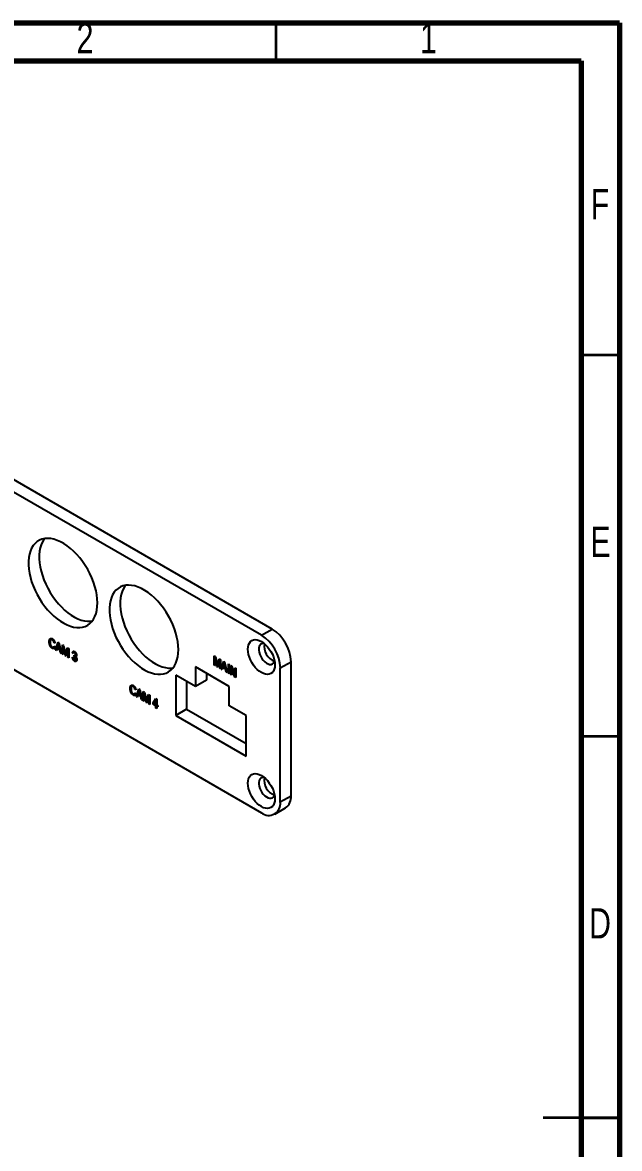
# Model space of a CAD drawing. Header units: millimetres. Extents: x 15 to 205, y 5 to 292.
# Drawn here: x 126.8 to 205, y 144.5 to 292 of the extents above; entities that cross this region are included whole.
import ezdxf

# ---------------------------------------------------------------- set-up
doc = ezdxf.new("R2010")
doc.units = ezdxf.units.MM
doc.styles.add('SLDTEXTSTYLE0', font='TXT', dxfattribs={"width": 0.75})

msp = doc.modelspace()

# ---------------------------------------------------------------- linework, layer by layer
at = {"color": 7, "linetype": 'Continuous', "lineweight": 70}
for p, q in [((15, 292), (205, 292)), ((205, 292), (205, 5)), ((20, 287), (200, 287)), ((200, 287), (200, 10))]:
    msp.add_line(p, q, dxfattribs=at)
at = {"color": 7, "linetype": 'Continuous', "lineweight": 35}
for p, q in [((160, 287), (160, 292)), ((200, 248.5), (205, 248.5)), ((200, 198.5), (205, 198.5)), ((205, 148.5), (195, 148.5)), ((200, 148.5), (205, 148.5))]:
    msp.add_line(p, q, dxfattribs=at)
at = {"color": 7, "linetype": 'Continuous', "lineweight": 25}
for p, q in [((158.08, 211.73), (104.76, 242.51)), ((159.49, 212.55), (106.17, 243.33)), ((104.76, 219.24), (158.08, 188.46)), ((158.08, 211.73), (159.49, 212.55)), ((130.57, 211.21), (130.48, 211.15)), ((130.74, 211.18), (130.67, 211.13)), ((130.34, 210.93), (130.27, 210.89)), ((130.74, 210.07), (130.67, 210.02)), ((130.82, 210.15), (130.91, 210.2)), ((130.97, 210.79), (130.9, 210.75)), ((131.01, 210.71), (130.9, 210.75)), ((130.92, 210.32), (131.03, 210.23)), ((131.08, 209.8), (131.42, 210.83)), ((131.15, 209.84), (131.08, 209.8)), ((131.2, 209.73), (131.08, 209.8)), ((131.15, 209.84), (131.47, 210.8)), ((131.22, 209.8), (131.15, 209.84)), ((131.29, 210.05), (131.2, 209.73)), ((131.36, 210.09), (131.29, 210.05)), ((131.66, 209.83), (131.29, 210.05)), ((131.43, 210.47), (131.33, 210.17)), ((131.33, 210.17), (131.62, 210)), ((131.73, 209.87), (131.36, 210.09)), ((131.42, 210.83), (131.53, 210.77)), ((131.54, 210.71), (131.48, 210.67)), ((131.53, 210.77), (131.87, 209.35)), ((131.61, 210.42), (131.54, 210.38)), ((131.62, 210), (131.54, 210.38)), ((131.7, 210.04), (131.61, 210.42)), ((131.7, 210.04), (131.62, 210)), ((131.73, 209.87), (131.66, 209.83)), ((131.75, 209.41), (131.66, 209.83)), ((131.82, 209.45), (131.73, 209.87)), ((131.99, 210.5), (132.16, 210.4)), ((131.99, 209.27), (131.99, 210.5)), ((132.06, 209.32), (132.06, 210.46)), ((132.17, 210.32), (132.1, 210.28)), ((132.35, 209.07), (132.1, 210.28)), ((132.1, 210.28), (132.1, 209.21)), ((132.16, 210.4), (132.37, 209.41)), ((132.43, 209.11), (132.17, 210.32)), ((132.46, 209.38), (132.68, 210.1)), ((132.72, 209.86), (132.47, 209)), ((132.53, 209.42), (132.73, 210.08)), ((132.68, 210.1), (132.83, 210.01)), ((132.79, 209.91), (132.72, 209.86)), ((132.72, 208.85), (132.72, 209.86)), ((132.79, 208.89), (132.79, 209.91)), ((132.83, 210.01), (132.83, 208.79)), ((133.57, 209.52), (133.48, 209.47)), ((131.82, 209.45), (131.75, 209.41)), ((131.87, 209.35), (131.75, 209.41)), ((131.85, 209.44), (131.82, 209.45)), ((132.06, 209.32), (131.99, 209.27)), ((132.1, 209.21), (131.99, 209.27)), ((132.1, 209.29), (132.06, 209.32)), ((132.43, 209.11), (132.35, 209.07)), ((132.47, 209), (132.35, 209.07)), ((132.37, 209.41), (132.41, 209.21)), ((132.48, 209.25), (132.41, 209.21)), ((132.49, 209.07), (132.43, 209.11)), ((132.53, 209.42), (132.46, 209.38)), ((132.79, 208.89), (132.72, 208.85)), ((132.83, 208.79), (132.72, 208.85)), ((132.83, 208.87), (132.79, 208.89)), ((133.31, 208.85), (133.42, 208.8)), ((133.4, 209.48), (133.33, 209.44)), ((133.44, 209.36), (133.33, 209.44)), ((133.46, 209.44), (133.4, 209.48)), ((133.52, 208.98), (133.54, 209.12)), ((133.59, 209.02), (133.52, 208.98)), ((133.54, 209.12), (133.55, 209.1)), ((133.66, 209.51), (133.59, 209.47)), ((133.59, 209.02), (133.6, 209.09)), ((133.66, 208.38), (133.59, 208.34)), ((133.67, 208.99), (133.6, 208.95)), ((133.67, 209.08), (133.76, 209.13)), ((133.72, 208.95), (133.67, 208.99)), ((133.7, 208.45), (133.78, 208.5)), ((133.79, 208.99), (133.72, 208.95)), ((133.8, 209.24), (133.73, 209.2)), ((133.84, 208.66), (133.77, 208.62)), ((151.88, 209.05), (152.05, 208.95)), ((151.88, 207.82), (151.88, 209.05)), ((151.95, 207.86), (151.95, 209.01)), ((152.06, 208.87), (151.99, 208.83)), ((152.24, 207.61), (151.99, 208.83)), ((151.99, 208.83), (151.99, 207.76)), ((152.05, 208.95), (152.26, 207.96)), ((152.31, 207.66), (152.06, 208.87)), ((152.35, 207.93), (152.56, 208.65)), ((152.61, 208.41), (152.35, 207.55)), ((152.42, 207.97), (152.61, 208.62)), ((152.56, 208.65), (152.72, 208.56)), ((152.68, 208.45), (152.61, 208.41)), ((152.61, 207.4), (152.61, 208.41)), ((152.68, 207.44), (152.68, 208.45)), ((152.72, 208.56), (152.72, 207.34)), ((152.8, 207.29), (153.14, 208.32)), ((152.87, 207.33), (153.19, 208.29)), ((153.14, 208.32), (153.25, 208.26)), ((153.26, 208.2), (153.19, 208.16)), ((153.25, 208.26), (153.59, 206.84)), ((160.55, 207.45), (161.96, 208.26)), ((161.96, 190.71), (161.96, 208.26)), ((153.87, 205.04), (149.45, 207.59)), ((149.45, 207.59), (149.45, 205.02)), ((150.86, 206.78), (150.86, 205.84)), ((151.95, 207.86), (151.88, 207.82)), ((151.99, 207.76), (151.88, 207.82)), ((151.99, 207.84), (151.95, 207.86)), ((152.31, 207.66), (152.24, 207.61)), ((152.35, 207.55), (152.24, 207.61)), ((152.26, 207.96), (152.3, 207.76)), ((152.37, 207.8), (152.3, 207.76)), ((152.37, 207.62), (152.31, 207.66)), ((152.42, 207.97), (152.35, 207.93)), ((152.68, 207.44), (152.61, 207.4)), ((152.72, 207.34), (152.61, 207.4)), ((152.72, 207.42), (152.68, 207.44)), ((152.87, 207.33), (152.8, 207.29)), ((152.92, 207.22), (152.8, 207.29)), ((152.94, 207.29), (152.87, 207.33)), ((153.01, 207.54), (152.92, 207.22)), ((153.08, 207.58), (153.01, 207.54)), ((153.38, 207.32), (153.01, 207.54)), ((153.15, 207.96), (153.05, 207.66)), ((153.05, 207.66), (153.34, 207.49)), ((153.45, 207.36), (153.08, 207.58)), ((153.33, 207.92), (153.25, 207.88)), ((153.34, 207.49), (153.25, 207.88)), ((153.41, 207.53), (153.33, 207.92)), ((153.41, 207.53), (153.34, 207.49)), ((153.45, 207.36), (153.38, 207.32)), ((153.47, 206.9), (153.38, 207.32)), ((153.54, 206.94), (153.45, 207.36)), ((153.54, 206.94), (153.47, 206.9)), ((153.59, 206.84), (153.47, 206.9)), ((153.56, 206.93), (153.54, 206.94)), ((153.74, 207.98), (153.85, 207.91)), ((153.74, 206.75), (153.74, 207.98)), ((153.81, 206.79), (153.74, 206.75)), ((153.85, 206.69), (153.74, 206.75)), ((153.81, 206.79), (153.81, 207.93)), ((153.85, 206.77), (153.81, 206.79)), ((153.85, 207.91), (153.85, 206.69)), ((154.06, 207.79), (154.17, 207.72)), ((154.06, 206.57), (154.06, 207.79)), ((154.13, 206.61), (154.06, 206.57)), ((154.17, 206.5), (154.06, 206.57)), ((154.13, 206.61), (154.13, 207.75)), ((154.17, 206.59), (154.13, 206.61)), ((154.17, 207.72), (154.62, 206.49)), ((154.24, 207.52), (154.17, 207.48)), ((154.61, 206.25), (154.17, 207.48)), ((154.17, 207.48), (154.17, 206.5)), ((154.68, 206.29), (154.24, 207.52)), ((154.62, 207.47), (154.73, 207.4)), ((154.62, 206.49), (154.62, 207.47)), ((154.69, 206.53), (154.69, 207.43)), ((154.73, 207.4), (154.73, 206.18)), ((160.55, 189.89), (160.55, 207.45)), ((149.45, 205.02), (146.85, 206.52)), ((146.85, 206.52), (146.85, 201.23)), ((148.26, 205.71), (148.26, 202.05)), ((150.86, 205.84), (149.45, 205.02)), ((154.68, 206.29), (154.61, 206.25)), ((154.73, 206.18), (154.61, 206.25)), ((154.69, 206.53), (154.62, 206.49)), ((154.73, 206.26), (154.68, 206.29)), ((140.95, 204.81), (140.88, 204.77)), ((141.17, 205.08), (141.09, 205.03)), ((141.34, 203.94), (141.27, 203.9)), ((141.35, 205.05), (141.28, 205.01)), ((141.43, 204.02), (141.52, 204.08)), ((141.58, 204.66), (141.51, 204.62)), ((141.62, 204.59), (141.51, 204.62)), ((141.52, 204.2), (141.63, 204.11)), ((141.69, 203.68), (142.03, 204.71)), ((141.76, 203.72), (141.69, 203.68)), ((141.8, 203.61), (141.69, 203.68)), ((141.76, 203.72), (142.08, 204.68)), ((141.83, 203.68), (141.76, 203.72)), ((141.9, 203.92), (141.8, 203.61)), ((141.97, 203.96), (141.9, 203.92)), ((142.27, 203.71), (141.9, 203.92)), ((142.03, 204.34), (141.93, 204.04)), ((141.93, 204.04), (142.23, 203.87)), ((142.34, 203.75), (141.97, 203.96)), ((142.03, 204.71), (142.14, 204.64)), ((142.15, 204.59), (142.08, 204.55)), ((142.14, 204.64), (142.47, 203.22)), ((142.21, 204.3), (142.14, 204.26)), ((142.23, 203.87), (142.14, 204.26)), ((142.3, 203.91), (142.21, 204.3)), ((142.3, 203.91), (142.23, 203.87)), ((142.34, 203.75), (142.27, 203.71)), ((142.36, 203.29), (142.27, 203.71)), ((142.43, 203.33), (142.34, 203.75)), ((142.6, 204.38), (142.77, 204.28)), ((142.6, 203.15), (142.6, 204.38)), ((142.67, 203.19), (142.67, 204.34)), ((142.78, 204.2), (142.71, 204.16)), ((142.96, 202.94), (142.71, 204.16)), ((142.71, 204.16), (142.71, 203.09)), ((142.77, 204.28), (142.98, 203.29)), ((143.03, 202.98), (142.78, 204.2)), ((143.07, 203.25), (143.28, 203.98)), ((143.33, 203.74), (143.07, 202.88)), ((143.14, 203.29), (143.33, 203.95)), ((143.28, 203.98), (143.44, 203.89)), ((143.4, 203.78), (143.33, 203.74)), ((143.33, 202.73), (143.33, 203.74)), ((143.4, 202.77), (143.4, 203.78)), ((143.44, 203.89), (143.44, 202.67)), ((153.87, 202.47), (153.87, 205.04)), ((142.43, 203.33), (142.36, 203.29)), ((142.47, 203.22), (142.36, 203.29)), ((142.45, 203.32), (142.43, 203.33)), ((142.67, 203.19), (142.6, 203.15)), ((142.71, 203.09), (142.6, 203.15)), ((142.71, 203.17), (142.67, 203.19)), ((143.03, 202.98), (142.96, 202.94)), ((143.07, 202.88), (142.96, 202.94)), ((142.98, 203.29), (143.02, 203.09)), ((143.09, 203.13), (143.02, 203.09)), ((143.09, 202.95), (143.03, 202.98)), ((143.14, 203.29), (143.07, 203.25)), ((143.4, 202.77), (143.33, 202.73)), ((143.44, 202.67), (143.33, 202.73)), ((143.44, 202.75), (143.4, 202.77)), ((143.88, 202.86), (144.26, 203.43)), ((143.95, 202.9), (143.88, 202.86)), ((143.88, 202.71), (143.88, 202.86)), ((143.95, 202.76), (143.88, 202.71)), ((144.25, 202.5), (143.88, 202.71)), ((143.95, 202.9), (144.29, 203.42)), ((143.95, 202.76), (143.95, 202.9)), ((144.32, 202.54), (143.95, 202.76)), ((144.25, 203.2), (143.99, 202.79)), ((143.99, 202.79), (144.25, 202.64)), ((144.32, 203.24), (144.25, 203.2)), ((144.25, 202.64), (144.25, 203.2)), ((144.32, 202.68), (144.25, 202.64)), ((144.32, 202.54), (144.25, 202.5)), ((144.25, 202.2), (144.25, 202.5)), ((144.32, 202.24), (144.25, 202.2)), ((144.36, 202.13), (144.25, 202.2)), ((144.26, 203.43), (144.36, 203.37)), ((144.32, 202.68), (144.32, 203.24)), ((144.32, 202.24), (144.32, 202.54)), ((144.36, 202.22), (144.32, 202.24)), ((144.36, 203.37), (144.36, 202.58)), ((144.36, 202.58), (144.49, 202.51)), ((144.43, 202.48), (144.36, 202.44)), ((144.49, 202.36), (144.36, 202.44)), ((144.36, 202.44), (144.36, 202.13)), ((144.49, 202.45), (144.43, 202.48)), ((144.49, 202.51), (144.49, 202.36)), ((156.07, 201.2), (153.87, 202.47)), ((148.26, 202.05), (146.85, 201.23)), ((146.85, 201.23), (156.07, 195.91)), ((148.26, 202.05), (156.07, 197.54)), ((156.07, 195.91), (156.07, 201.2)), ((160.55, 189.89), (161.96, 190.71)), ((159.83, 188.29), (161.24, 189.11))]:
    msp.add_line(p, q, dxfattribs=at)
at = {"color": 7, "linetype": 'Continuous', "lineweight": 25, "flags": 128}
for points in [[(136.59, 215.97), (136.57, 216.49), (136.51, 217.02), (136.4, 217.57), (136.26, 218.13), (136.08, 218.7), (135.85, 219.26), (135.6, 219.82), (135.31, 220.36), (134.99, 220.89), (134.64, 221.4), (134.27, 221.88), (133.88, 222.33), (133.47, 222.75), (133.04, 223.12), (132.61, 223.46), (132.18, 223.74), (131.74, 223.98), (131.31, 224.17), (130.88, 224.31), (130.46, 224.4), (130.06, 224.43), (129.68, 224.4), (129.32, 224.32), (128.99, 224.19), (128.68, 224), (128.41, 223.77), (128.17, 223.48), (127.96, 223.15), (127.8, 222.78), (127.67, 222.37), (127.59, 221.92), (127.55, 221.44), (127.55, 220.94), (127.59, 220.41), (127.67, 219.87), (127.8, 219.31), (127.96, 218.75), (128.17, 218.19), (128.41, 217.62), (128.68, 217.07), (128.99, 216.54), (129.32, 216.02), (129.68, 215.52), (130.06, 215.06), (130.46, 214.62), (130.88, 214.23), (131.31, 213.87), (131.74, 213.56), (132.18, 213.3), (132.61, 213.08), (133.04, 212.92), (133.47, 212.81), (133.88, 212.75), (134.27, 212.75), (134.64, 212.8), (134.99, 212.9), (135.31, 213.06), (135.6, 213.27), (135.85, 213.53), (136.08, 213.84), (136.26, 214.19), (136.4, 214.58), (136.51, 215.01), (136.57, 215.48), (136.59, 215.97)], [(129.65, 224.4), (129.58, 224.3), (129.38, 223.97), (129.21, 223.6), (129.09, 223.19), (129, 222.74), (128.96, 222.26), (128.96, 221.76), (129, 221.23), (129.09, 220.68), (129.21, 220.13), (129.38, 219.57), (129.58, 219), (129.82, 218.44), (130.09, 217.89), (130.4, 217.35), (130.73, 216.83), (131.09, 216.34), (131.48, 215.87), (131.88, 215.44), (132.29, 215.04), (132.72, 214.69), (133.15, 214.38), (133.59, 214.11), (134.03, 213.9), (134.46, 213.73), (134.88, 213.62), (135.29, 213.56), (135.68, 213.56), (135.9, 213.59)], [(147.2, 209.85), (147.18, 210.36), (147.12, 210.9), (147.01, 211.45), (146.87, 212.01), (146.68, 212.57), (146.46, 213.14), (146.2, 213.7), (145.91, 214.24), (145.59, 214.77), (145.25, 215.28), (144.87, 215.76), (144.48, 216.21), (144.07, 216.62), (143.65, 217), (143.22, 217.33), (142.78, 217.62), (142.35, 217.86), (141.91, 218.05), (141.49, 218.19), (141.07, 218.27), (140.67, 218.3), (140.29, 218.28), (139.93, 218.2), (139.59, 218.07), (139.29, 217.88), (139.01, 217.64), (138.77, 217.36), (138.57, 217.03), (138.41, 216.66), (138.28, 216.25), (138.2, 215.8), (138.15, 215.32), (138.15, 214.82), (138.2, 214.29), (138.28, 213.75), (138.41, 213.19), (138.57, 212.63), (138.77, 212.06), (139.01, 211.5), (139.29, 210.95), (139.59, 210.41), (139.93, 209.89), (140.29, 209.4), (140.67, 208.93), (141.07, 208.5), (141.49, 208.1), (141.91, 207.75), (142.35, 207.44), (142.78, 207.17), (143.22, 206.96), (143.65, 206.79), (144.07, 206.68), (144.48, 206.63), (144.87, 206.62), (145.25, 206.67), (145.59, 206.78), (145.91, 206.94), (146.2, 207.15), (146.46, 207.41), (146.68, 207.72), (146.87, 208.07), (147.01, 208.46), (147.12, 208.89), (147.18, 209.35), (147.2, 209.85)], [(140.26, 218.27), (140.19, 218.18), (139.98, 217.85), (139.82, 217.47), (139.69, 217.06), (139.61, 216.62), (139.57, 216.14), (139.57, 215.63), (139.61, 215.11), (139.69, 214.56), (139.82, 214.01), (139.98, 213.44), (140.19, 212.88), (140.43, 212.32), (140.7, 211.77), (141.01, 211.23), (141.34, 210.71), (141.7, 210.22), (142.08, 209.75), (142.48, 209.32), (142.9, 208.92), (143.33, 208.56), (143.76, 208.25), (144.2, 207.99), (144.63, 207.77), (145.07, 207.61), (145.49, 207.5), (145.9, 207.44), (146.29, 207.44), (146.5, 207.46)], [(159.84, 207.86), (159.82, 207.55), (159.76, 207.28), (159.65, 207.04), (159.51, 206.85), (159.33, 206.71), (159.11, 206.63), (158.88, 206.59), (158.62, 206.62), (158.35, 206.7), (158.08, 206.84), (157.8, 207.02), (157.53, 207.25), (157.27, 207.52), (157.04, 207.82), (156.83, 208.15), (156.65, 208.5), (156.5, 208.86), (156.39, 209.22), (156.33, 209.56), (156.31, 209.9), (156.33, 210.2), (156.39, 210.48), (156.5, 210.71), (156.65, 210.9), (156.83, 211.04), (157.04, 211.13), (157.27, 211.16), (157.53, 211.13), (157.8, 211.05), (158.08, 210.92), (158.35, 210.73), (158.62, 210.5), (158.88, 210.23), (159.11, 209.93), (159.33, 209.6), (159.51, 209.25), (159.65, 208.89), (159.76, 208.54), (159.82, 208.19), (159.84, 207.86)], [(158.47, 210.63), (158.32, 210.65), (158.13, 210.63), (157.98, 210.55), (157.86, 210.41), (157.77, 210.24), (157.73, 210.02), (157.73, 209.77), (157.77, 209.5), (157.86, 209.23), (157.98, 208.95), (158.13, 208.69), (158.32, 208.45), (158.52, 208.25), (158.73, 208.09), (158.94, 207.98), (159.15, 207.92), (159.34, 207.92), (159.51, 207.97), (159.65, 208.08), (159.76, 208.24), (159.8, 208.34)], [(159.84, 190.3), (159.82, 189.99), (159.76, 189.72), (159.65, 189.48), (159.51, 189.3), (159.33, 189.16), (159.11, 189.07), (158.88, 189.04), (158.62, 189.06), (158.35, 189.14), (158.08, 189.28), (157.8, 189.46), (157.53, 189.69), (157.27, 189.97), (157.04, 190.27), (156.83, 190.6), (156.65, 190.95), (156.5, 191.3), (156.39, 191.66), (156.33, 192.01), (156.31, 192.34), (156.33, 192.65), (156.39, 192.92), (156.5, 193.16), (156.65, 193.35), (156.83, 193.49), (157.04, 193.57), (157.27, 193.6), (157.53, 193.58), (157.8, 193.5), (158.08, 193.36), (158.35, 193.18), (158.62, 192.95), (158.88, 192.68), (159.11, 192.37), (159.33, 192.04), (159.51, 191.7), (159.65, 191.34), (159.76, 190.98), (159.82, 190.63), (159.84, 190.3)], [(158.47, 193.08), (158.32, 193.1), (158.13, 193.07), (157.98, 192.99), (157.86, 192.86), (157.77, 192.68), (157.73, 192.46), (157.73, 192.21), (157.77, 191.95), (157.86, 191.67), (157.98, 191.4), (158.13, 191.14), (158.32, 190.9), (158.52, 190.7), (158.73, 190.54), (158.94, 190.43), (159.15, 190.37), (159.34, 190.37), (159.51, 190.42), (159.65, 190.53), (159.76, 190.68), (159.8, 190.79)]]:
    msp.add_lwpolyline(points, dxfattribs=at)
at = {"color": 7, "linetype": 'Continuous', "lineweight": 25}
for centre, radius, start, end in [((156.59, 208.02), 5.38, 2.6055, 57.3945), ((155.18, 207.2), 5.38, 2.6055, 57.3945), ((160.5, 210.27), 2.06, 169.9287, 250.0659), ((160.5, 192.72), 2.06, 169.9287, 250.0659), ((160.2, 190.54), 1.77, 305.8416, 5.4707), ((159.04, 189.65), 1.53, 230.7967, 9.214)]:
    msp.add_arc(centre, radius, start, end, dxfattribs=at)
for points, knots in [([(130.27, 210.89), (130.27, 210.91), (130.27, 210.94), (130.27, 210.98), (130.28, 211.03), (130.28, 211.07), (130.29, 211.1), (130.3, 211.14), (130.31, 211.17), (130.32, 211.2), (130.34, 211.22), (130.35, 211.25), (130.37, 211.27), (130.39, 211.28), (130.41, 211.3), (130.43, 211.31), (130.45, 211.32), (130.47, 211.32), (130.49, 211.33), (130.52, 211.33), (130.54, 211.33), (130.57, 211.32), (130.59, 211.31), (130.62, 211.3), (130.65, 211.29), (130.67, 211.28), (130.68, 211.28)], [0, 0, 0, 0, 0.056459, 0.110733, 0.162901, 0.213426, 0.26207, 0.309027, 0.354373, 0.398738, 0.441578, 0.483058, 0.523312, 0.562426, 0.600616, 0.63791, 0.674924, 0.711646, 0.748122, 0.783826, 0.819463, 0.854983, 0.890593, 0.926496, 0.962921, 1, 1, 1, 1]), ([(130.34, 210.93), (130.35, 211.01), (130.36, 211.16), (130.41, 211.31), (130.48, 211.33), (130.49, 211.33)], [0, 0, 0, 0, 0.45528, 0.90865, 1, 1, 1, 1]), ([(130.67, 211.13), (130.66, 211.14), (130.63, 211.16), (130.59, 211.17), (130.55, 211.18), (130.53, 211.17), (130.5, 211.17), (130.49, 211.16), (130.48, 211.15), (130.46, 211.14), (130.45, 211.13), (130.44, 211.11), (130.43, 211.09), (130.42, 211.07), (130.41, 211.05), (130.4, 211.03), (130.4, 211), (130.39, 210.97), (130.39, 210.94), (130.38, 210.9), (130.38, 210.86), (130.38, 210.84), (130.38, 210.83)], [0, 0, 0, 0, 0.073859, 0.144126, 0.212289, 0.279838, 0.313851, 0.348909, 0.3842, 0.420736, 0.459004, 0.498477, 0.539384, 0.582362, 0.627082, 0.673345, 0.722017, 0.772791, 0.825811, 0.881242, 0.939521, 1, 1, 1, 1]), ([(130.74, 211.18), (130.69, 211.2), (130.62, 211.23), (130.57, 211.21), (130.56, 211.2)], [0, 0, 0, 0, 0.706691, 1, 1, 1, 1]), ([(130.9, 210.75), (130.9, 210.76), (130.9, 210.78), (130.89, 210.81), (130.88, 210.85), (130.87, 210.88), (130.86, 210.91), (130.84, 210.94), (130.83, 210.96), (130.82, 210.99), (130.8, 211.01), (130.79, 211.03), (130.77, 211.05), (130.75, 211.07), (130.73, 211.09), (130.71, 211.11), (130.69, 211.12), (130.68, 211.13), (130.67, 211.13)], [0, 0, 0, 0, 0.079677, 0.155394, 0.227356, 0.295804, 0.361322, 0.423963, 0.484099, 0.542574, 0.598999, 0.654809, 0.710609, 0.765871, 0.822268, 0.87916, 0.93886, 1, 1, 1, 1]), ([(130.68, 211.28), (130.69, 211.27), (130.71, 211.26), (130.74, 211.24), (130.76, 211.21), (130.79, 211.19), (130.82, 211.16), (130.84, 211.13), (130.87, 211.09), (130.89, 211.06), (130.91, 211.02), (130.93, 210.98), (130.95, 210.94), (130.97, 210.9), (130.98, 210.86), (130.99, 210.81), (131.01, 210.76), (131.01, 210.73), (131.01, 210.71)], [0, 0, 0, 0, 0.060577, 0.118994, 0.176689, 0.233034, 0.289727, 0.346194, 0.403531, 0.46225, 0.522226, 0.583346, 0.646127, 0.710893, 0.778382, 0.848981, 0.922573, 1, 1, 1, 1]), ([(130.97, 210.79), (130.97, 210.8), (130.97, 210.82), (130.96, 210.86), (130.95, 210.89), (130.94, 210.92), (130.93, 210.95), (130.92, 210.98), (130.9, 211), (130.89, 211.03), (130.87, 211.05), (130.86, 211.07), (130.84, 211.09), (130.82, 211.11), (130.8, 211.13), (130.78, 211.15), (130.76, 211.16), (130.75, 211.17), (130.74, 211.18)], [0, 0, 0, 0, 0.079677, 0.155394, 0.227356, 0.295804, 0.361322, 0.423963, 0.484099, 0.542574, 0.598999, 0.654809, 0.710609, 0.765871, 0.822268, 0.87916, 0.93886, 1, 1, 1, 1]), ([(130.67, 210.02), (130.66, 210.03), (130.64, 210.04), (130.61, 210.06), (130.58, 210.08), (130.56, 210.1), (130.53, 210.13), (130.51, 210.15), (130.48, 210.18), (130.46, 210.21), (130.44, 210.24), (130.42, 210.27), (130.4, 210.31), (130.39, 210.34), (130.37, 210.38), (130.35, 210.42), (130.34, 210.46), (130.32, 210.51), (130.31, 210.55), (130.3, 210.6), (130.29, 210.65), (130.28, 210.69), (130.28, 210.74), (130.27, 210.79), (130.27, 210.84), (130.27, 210.87), (130.27, 210.89)], [0, 0, 0, 0, 0.038379, 0.075232, 0.111264, 0.146428, 0.18086, 0.214602, 0.248288, 0.282015, 0.316035, 0.350968, 0.38689, 0.424248, 0.463371, 0.504203, 0.546718, 0.591541, 0.637796, 0.68535, 0.733993, 0.783781, 0.835444, 0.888464, 0.943291, 1, 1, 1, 1]), ([(130.74, 210.07), (130.73, 210.07), (130.71, 210.08), (130.68, 210.1), (130.65, 210.12), (130.63, 210.15), (130.6, 210.17), (130.58, 210.19), (130.55, 210.22), (130.53, 210.25), (130.51, 210.28), (130.49, 210.31), (130.47, 210.35), (130.46, 210.38), (130.44, 210.42), (130.42, 210.46), (130.41, 210.5), (130.39, 210.55), (130.38, 210.59), (130.37, 210.64), (130.36, 210.69), (130.35, 210.73), (130.35, 210.78), (130.34, 210.83), (130.34, 210.88), (130.34, 210.91), (130.34, 210.93)], [0, 0, 0, 0, 0.038379, 0.075232, 0.111264, 0.146428, 0.18086, 0.214602, 0.248288, 0.282015, 0.316035, 0.350968, 0.38689, 0.424248, 0.463371, 0.504203, 0.546718, 0.591541, 0.637796, 0.68535, 0.733993, 0.783781, 0.835444, 0.888464, 0.943291, 1, 1, 1, 1]), ([(130.38, 210.83), (130.38, 210.81), (130.38, 210.77), (130.38, 210.71), (130.39, 210.65), (130.4, 210.6), (130.41, 210.55), (130.42, 210.5), (130.44, 210.46), (130.46, 210.41), (130.48, 210.37), (130.5, 210.33), (130.52, 210.3), (130.55, 210.27), (130.57, 210.24), (130.6, 210.21), (130.63, 210.19), (130.65, 210.18), (130.66, 210.17)], [0, 0, 0, 0, 0.089819, 0.174211, 0.253473, 0.327581, 0.396753, 0.461867, 0.523272, 0.581809, 0.637433, 0.690872, 0.742291, 0.79266, 0.842917, 0.893696, 0.945669, 1, 1, 1, 1]), ([(130.66, 210.17), (130.67, 210.17), (130.69, 210.16), (130.71, 210.15), (130.73, 210.14), (130.75, 210.14), (130.77, 210.14), (130.79, 210.14), (130.81, 210.14), (130.83, 210.15), (130.84, 210.16), (130.86, 210.17), (130.87, 210.19), (130.88, 210.21), (130.89, 210.24), (130.9, 210.26), (130.91, 210.29), (130.92, 210.31), (130.92, 210.32)], [0, 0, 0, 0, 0.058003, 0.114301, 0.169873, 0.224842, 0.27981, 0.334841, 0.390971, 0.449162, 0.50836, 0.569529, 0.633225, 0.699446, 0.768694, 0.841816, 0.918985, 1, 1, 1, 1]), ([(131.03, 210.23), (131.02, 210.21), (131.02, 210.18), (131.01, 210.14), (130.99, 210.11), (130.98, 210.08), (130.96, 210.05), (130.94, 210.03), (130.92, 210.01), (130.9, 209.99), (130.87, 209.98), (130.85, 209.98), (130.82, 209.98), (130.79, 209.98), (130.76, 209.98), (130.73, 209.99), (130.7, 210.01), (130.68, 210.02), (130.67, 210.02)], [0, 0, 0, 0, 0.080576, 0.15709, 0.229563, 0.298552, 0.364402, 0.427508, 0.488017, 0.547025, 0.604258, 0.660301, 0.715495, 0.770835, 0.82617, 0.882397, 0.940468, 1, 1, 1, 1]), ([(130.97, 210.04), (130.97, 210.04), (130.94, 210.01), (130.86, 210.01), (130.78, 210.05), (130.74, 210.07)], [0, 0, 0, 0, 0.065077, 0.532322, 1, 1, 1, 1]), ([(130.9, 210.2), (130.91, 210.2), (130.94, 210.21), (130.95, 210.26), (130.96, 210.29)], [0, 0, 0, 0, 0.300992, 1, 1, 1, 1]), ([(131.48, 210.67), (131.47, 210.65), (131.47, 210.62), (131.45, 210.57), (131.44, 210.52), (131.43, 210.48), (131.43, 210.47)], [0, 0, 0, 0, 0.248875, 0.49742, 0.747941, 1, 1, 1, 1]), ([(131.54, 210.38), (131.53, 210.4), (131.53, 210.43), (131.52, 210.47), (131.51, 210.51), (131.5, 210.54), (131.49, 210.58), (131.49, 210.61), (131.48, 210.64), (131.48, 210.66), (131.48, 210.67)], [0, 0, 0, 0, 0.151074, 0.2949499, 0.4307193, 0.5599595, 0.6813574, 0.794418, 0.9012434, 1, 1, 1, 1]), ([(133.33, 209.44), (133.33, 209.45), (133.33, 209.47), (133.34, 209.5), (133.35, 209.53), (133.36, 209.55), (133.37, 209.57), (133.39, 209.59), (133.4, 209.61), (133.42, 209.62), (133.44, 209.62), (133.46, 209.63), (133.48, 209.63), (133.5, 209.63), (133.52, 209.62), (133.54, 209.62), (133.56, 209.61), (133.58, 209.6), (133.59, 209.59)], [0, 0, 0, 0, 0.0787344, 0.1535873, 0.224356, 0.2921102, 0.3570934, 0.4197681, 0.4806494, 0.5402799, 0.5989478, 0.6560317, 0.7123344, 0.7681152, 0.8246273, 0.8817432, 0.9400191, 1, 1, 1, 1]), ([(133.4, 209.48), (133.41, 209.52), (133.42, 209.6), (133.46, 209.63), (133.49, 209.65)], [0, 0, 0, 0, 0.538446, 1, 1, 1, 1]), ([(133.66, 209.51), (133.64, 209.52), (133.6, 209.54), (133.57, 209.52), (133.57, 209.51)], [0, 0, 0, 0, 0.637359, 1, 1, 1, 1]), ([(133.59, 209.59), (133.6, 209.59), (133.61, 209.58), (133.64, 209.56), (133.66, 209.54), (133.68, 209.52), (133.71, 209.49), (133.73, 209.46), (133.75, 209.43), (133.77, 209.4), (133.78, 209.37), (133.8, 209.33), (133.81, 209.3), (133.82, 209.27), (133.83, 209.23), (133.83, 209.2), (133.84, 209.16), (133.84, 209.14), (133.84, 209.13)], [0, 0, 0, 0, 0.061722, 0.121428, 0.180226, 0.23843, 0.296817, 0.356015, 0.417175, 0.480545, 0.54415, 0.607086, 0.669928, 0.732369, 0.796429, 0.862167, 0.929503, 1, 1, 1, 1]), ([(132.41, 209.21), (132.41, 209.21), (132.42, 209.22), (132.42, 209.24), (132.43, 209.26), (132.43, 209.28), (132.44, 209.3), (132.45, 209.33), (132.45, 209.35), (132.46, 209.37), (132.46, 209.38)], [0, 0, 0, 0, 0.090712, 0.190611, 0.302053, 0.422037, 0.551217, 0.690772, 0.840366, 1, 1, 1, 1]), ([(132.48, 209.25), (132.48, 209.25), (132.49, 209.27), (132.49, 209.28), (132.5, 209.3), (132.5, 209.32), (132.51, 209.34), (132.52, 209.37), (132.52, 209.39), (132.53, 209.41), (132.53, 209.42)], [0, 0, 0, 0, 0.090712, 0.190611, 0.302053, 0.422037, 0.551217, 0.690772, 0.840366, 1, 1, 1, 1]), ([(133.59, 208.34), (133.58, 208.34), (133.56, 208.35), (133.54, 208.37), (133.51, 208.39), (133.49, 208.42), (133.46, 208.45), (133.44, 208.47), (133.42, 208.51), (133.4, 208.54), (133.38, 208.58), (133.37, 208.61), (133.35, 208.65), (133.34, 208.69), (133.33, 208.73), (133.32, 208.76), (133.32, 208.81), (133.32, 208.83), (133.31, 208.85)], [0, 0, 0, 0, 0.059955, 0.118098, 0.175046, 0.231454, 0.287781, 0.345525, 0.404017, 0.465187, 0.52726, 0.589365, 0.652798, 0.717707, 0.784146, 0.852971, 0.924943, 1, 1, 1, 1]), ([(133.66, 208.38), (133.62, 208.41), (133.53, 208.47), (133.43, 208.64), (133.41, 208.75), (133.4, 208.81)], [0, 0, 0, 0, 0.325362, 0.651398, 1, 1, 1, 1]), ([(133.42, 208.8), (133.43, 208.79), (133.43, 208.77), (133.43, 208.74), (133.44, 208.71), (133.45, 208.68), (133.45, 208.65), (133.46, 208.63), (133.47, 208.61), (133.48, 208.59), (133.49, 208.57), (133.51, 208.55), (133.52, 208.53), (133.53, 208.51), (133.54, 208.5), (133.56, 208.48), (133.58, 208.47), (133.59, 208.47), (133.59, 208.46)], [0, 0, 0, 0, 0.087015, 0.16956, 0.246923, 0.320217, 0.388752, 0.453783, 0.515052, 0.573662, 0.629076, 0.682899, 0.734725, 0.786273, 0.837947, 0.890063, 0.943825, 1, 1, 1, 1]), ([(133.59, 209.47), (133.58, 209.47), (133.56, 209.48), (133.54, 209.49), (133.51, 209.49), (133.49, 209.48), (133.48, 209.47), (133.47, 209.46), (133.46, 209.45), (133.46, 209.44), (133.45, 209.42), (133.45, 209.4), (133.44, 209.38), (133.44, 209.37), (133.44, 209.36)], [0, 0, 0, 0, 0.115765, 0.225203, 0.334943, 0.448158, 0.50712, 0.567286, 0.630622, 0.696558, 0.766266, 0.840094, 0.917481, 1, 1, 1, 1]), ([(133.6, 208.95), (133.59, 208.96), (133.58, 208.96), (133.56, 208.97), (133.54, 208.98), (133.53, 208.98), (133.52, 208.98)], [0, 0, 0, 0, 0.208161, 0.443743, 0.707986, 1, 1, 1, 1]), ([(133.55, 209.1), (133.56, 209.1), (133.57, 209.09), (133.59, 209.09), (133.61, 209.08), (133.62, 209.08), (133.64, 209.08), (133.65, 209.08), (133.67, 209.08), (133.68, 209.08), (133.69, 209.09), (133.7, 209.1), (133.71, 209.11), (133.72, 209.13), (133.72, 209.14), (133.73, 209.16), (133.73, 209.18), (133.73, 209.19), (133.73, 209.2)], [0, 0, 0, 0, 0.069029, 0.134699, 0.198856, 0.260636, 0.320385, 0.380768, 0.440336, 0.500789, 0.561123, 0.621432, 0.680857, 0.74052, 0.801803, 0.865366, 0.93094, 1, 1, 1, 1]), ([(133.73, 209.2), (133.73, 209.22), (133.73, 209.24), (133.72, 209.28), (133.71, 209.32), (133.69, 209.36), (133.67, 209.39), (133.64, 209.42), (133.62, 209.45), (133.6, 209.46), (133.59, 209.47)], [0, 0, 0, 0, 0.146093, 0.280765, 0.407853, 0.533013, 0.654305, 0.768539, 0.88212, 1, 1, 1, 1]), ([(133.67, 208.99), (133.66, 209), (133.65, 209), (133.63, 209.01), (133.61, 209.02), (133.6, 209.02), (133.59, 209.02)], [0, 0, 0, 0, 0.208161, 0.443743, 0.707986, 1, 1, 1, 1]), ([(133.59, 208.46), (133.6, 208.46), (133.61, 208.45), (133.63, 208.45), (133.64, 208.44), (133.66, 208.44), (133.67, 208.44), (133.69, 208.45), (133.7, 208.45), (133.72, 208.46), (133.73, 208.47), (133.74, 208.49), (133.75, 208.5), (133.76, 208.52), (133.76, 208.54), (133.77, 208.56), (133.77, 208.59), (133.77, 208.61), (133.77, 208.62)], [0, 0, 0, 0, 0.0565024, 0.1110564, 0.1655087, 0.220329, 0.2757408, 0.3332851, 0.3929748, 0.4555092, 0.5194402, 0.5835877, 0.6480552, 0.7143507, 0.7813228, 0.8513325, 0.9237956, 1, 1, 1, 1]), ([(133.88, 208.55), (133.88, 208.54), (133.88, 208.51), (133.87, 208.48), (133.87, 208.44), (133.86, 208.41), (133.85, 208.39), (133.83, 208.36), (133.81, 208.34), (133.79, 208.33), (133.77, 208.31), (133.75, 208.3), (133.73, 208.3), (133.7, 208.3), (133.67, 208.3), (133.65, 208.31), (133.62, 208.32), (133.6, 208.33), (133.59, 208.34)], [0, 0, 0, 0, 0.0729982, 0.1425151, 0.2102807, 0.2755109, 0.3397595, 0.4026893, 0.4662962, 0.5298896, 0.5925946, 0.6527762, 0.711658, 0.7689098, 0.8256141, 0.8826238, 0.940512, 1, 1, 1, 1]), ([(133.77, 208.62), (133.77, 208.63), (133.77, 208.64), (133.77, 208.67), (133.76, 208.69), (133.76, 208.72), (133.75, 208.74), (133.74, 208.77), (133.73, 208.79), (133.72, 208.82), (133.71, 208.84), (133.69, 208.86), (133.68, 208.88), (133.66, 208.9), (133.65, 208.91), (133.63, 208.93), (133.61, 208.94), (133.6, 208.95), (133.6, 208.95)], [0, 0, 0, 0, 0.075532, 0.147058, 0.215855, 0.282505, 0.34712, 0.410772, 0.473181, 0.5356, 0.596603, 0.656248, 0.713669, 0.769949, 0.826151, 0.882829, 0.940268, 1, 1, 1, 1]), ([(133.8, 209.24), (133.8, 209.26), (133.8, 209.28), (133.79, 209.32), (133.78, 209.36), (133.76, 209.4), (133.74, 209.43), (133.72, 209.46), (133.69, 209.49), (133.67, 209.5), (133.66, 209.51)], [0, 0, 0, 0, 0.146093, 0.280765, 0.407853, 0.533013, 0.654305, 0.768539, 0.88212, 1, 1, 1, 1]), ([(133.86, 208.36), (133.85, 208.36), (133.84, 208.34), (133.77, 208.33), (133.7, 208.36), (133.66, 208.38)], [0, 0, 0, 0, 0.005859, 0.503135, 1, 1, 1, 1]), ([(133.84, 209.13), (133.84, 209.12), (133.84, 209.09), (133.83, 209.06), (133.82, 209.03), (133.81, 209), (133.79, 208.98), (133.77, 208.96), (133.75, 208.95), (133.73, 208.95), (133.72, 208.95)], [0, 0, 0, 0, 0.136264, 0.266121, 0.391535, 0.515483, 0.637212, 0.757167, 0.877123, 1, 1, 1, 1]), ([(133.72, 208.95), (133.73, 208.94), (133.74, 208.93), (133.77, 208.9), (133.79, 208.87), (133.8, 208.85), (133.82, 208.81), (133.84, 208.78), (133.85, 208.75), (133.86, 208.71), (133.87, 208.67), (133.87, 208.63), (133.88, 208.59), (133.88, 208.57), (133.88, 208.55)], [0, 0, 0, 0, 0.078766, 0.153899, 0.226583, 0.298345, 0.371388, 0.447855, 0.529393, 0.616012, 0.707098, 0.80074, 0.89809, 1, 1, 1, 1]), ([(133.75, 209.13), (133.75, 209.13), (133.77, 209.14), (133.79, 209.18), (133.8, 209.22), (133.8, 209.24)], [0, 0, 0, 0, 0.100937, 0.549849, 1, 1, 1, 1]), ([(133.84, 208.66), (133.84, 208.69), (133.83, 208.76), (133.8, 208.84), (133.77, 208.88), (133.77, 208.89)], [0, 0, 0, 0, 0.448691, 0.895622, 1, 1, 1, 1]), ([(133.77, 208.5), (133.78, 208.51), (133.83, 208.53), (133.84, 208.6), (133.84, 208.66)], [0, 0, 0, 0, 0.270496, 1, 1, 1, 1]), ([(153.19, 208.16), (153.19, 208.14), (153.19, 208.11), (153.17, 208.06), (153.16, 208.01), (153.15, 207.97), (153.15, 207.96)], [0, 0, 0, 0, 0.248875, 0.49742, 0.747941, 1, 1, 1, 1]), ([(153.25, 207.88), (153.25, 207.89), (153.24, 207.92), (153.24, 207.96), (153.23, 208), (153.22, 208.04), (153.21, 208.07), (153.21, 208.1), (153.2, 208.13), (153.2, 208.15), (153.19, 208.16)], [0, 0, 0, 0, 0.151074, 0.2949499, 0.4307193, 0.5599595, 0.6813574, 0.794418, 0.9012434, 1, 1, 1, 1]), ([(152.3, 207.76), (152.3, 207.76), (152.3, 207.77), (152.31, 207.79), (152.31, 207.81), (152.32, 207.83), (152.33, 207.85), (152.33, 207.87), (152.34, 207.9), (152.34, 207.92), (152.35, 207.93)], [0, 0, 0, 0, 0.090712, 0.190611, 0.302053, 0.422037, 0.551217, 0.690772, 0.840366, 1, 1, 1, 1]), ([(152.37, 207.8), (152.37, 207.8), (152.37, 207.81), (152.38, 207.83), (152.38, 207.85), (152.39, 207.87), (152.4, 207.89), (152.4, 207.92), (152.41, 207.94), (152.42, 207.96), (152.42, 207.97)], [0, 0, 0, 0, 0.090712, 0.190611, 0.302053, 0.422037, 0.551217, 0.690772, 0.840366, 1, 1, 1, 1]), ([(140.88, 204.77), (140.88, 204.78), (140.88, 204.81), (140.88, 204.86), (140.88, 204.9), (140.89, 204.94), (140.9, 204.98), (140.91, 205.01), (140.92, 205.05), (140.93, 205.07), (140.94, 205.1), (140.96, 205.12), (140.98, 205.14), (140.99, 205.16), (141.01, 205.17), (141.03, 205.19), (141.05, 205.19), (141.08, 205.2), (141.1, 205.2), (141.12, 205.2), (141.15, 205.2), (141.17, 205.2), (141.2, 205.19), (141.23, 205.18), (141.25, 205.17), (141.27, 205.16), (141.28, 205.15)], [0, 0, 0, 0, 0.056459, 0.110733, 0.162901, 0.213426, 0.26207, 0.309027, 0.354373, 0.398738, 0.441578, 0.483058, 0.523312, 0.562426, 0.600616, 0.63791, 0.674924, 0.711646, 0.748122, 0.783826, 0.819463, 0.854983, 0.890593, 0.926496, 0.962921, 1, 1, 1, 1]), ([(140.95, 204.81), (140.95, 204.88), (140.96, 205.04), (141.02, 205.19), (141.09, 205.21), (141.1, 205.21)], [0, 0, 0, 0, 0.455281, 0.90865, 1, 1, 1, 1]), ([(141.35, 205.05), (141.3, 205.07), (141.23, 205.11), (141.18, 205.08), (141.17, 205.07)], [0, 0, 0, 0, 0.70669, 1, 1, 1, 1]), ([(141.28, 205.15), (141.29, 205.15), (141.31, 205.13), (141.34, 205.11), (141.37, 205.09), (141.4, 205.06), (141.42, 205.03), (141.45, 205), (141.47, 204.97), (141.5, 204.94), (141.52, 204.9), (141.54, 204.86), (141.56, 204.82), (141.57, 204.78), (141.59, 204.73), (141.6, 204.69), (141.61, 204.64), (141.62, 204.61), (141.62, 204.59)], [0, 0, 0, 0, 0.0605769, 0.1189936, 0.176689, 0.2330336, 0.289727, 0.346194, 0.4035309, 0.46225, 0.5222257, 0.5833459, 0.6461273, 0.7108928, 0.778382, 0.8489812, 0.9225726, 1, 1, 1, 1]), ([(141.27, 203.9), (141.26, 203.91), (141.24, 203.92), (141.22, 203.94), (141.19, 203.96), (141.16, 203.98), (141.14, 204.01), (141.11, 204.03), (141.09, 204.06), (141.07, 204.09), (141.05, 204.12), (141.03, 204.15), (141.01, 204.18), (140.99, 204.22), (140.97, 204.26), (140.96, 204.3), (140.94, 204.34), (140.93, 204.38), (140.92, 204.43), (140.91, 204.48), (140.9, 204.52), (140.89, 204.57), (140.88, 204.62), (140.88, 204.67), (140.88, 204.72), (140.88, 204.75), (140.88, 204.77)], [0, 0, 0, 0, 0.038379, 0.075232, 0.111264, 0.146428, 0.18086, 0.214602, 0.248288, 0.282015, 0.316035, 0.350968, 0.38689, 0.424248, 0.463371, 0.504203, 0.546718, 0.591541, 0.637796, 0.68535, 0.733993, 0.783781, 0.835444, 0.888464, 0.943291, 1, 1, 1, 1]), ([(141.34, 203.94), (141.33, 203.95), (141.31, 203.96), (141.29, 203.98), (141.26, 204), (141.23, 204.02), (141.21, 204.05), (141.18, 204.07), (141.16, 204.1), (141.14, 204.13), (141.12, 204.16), (141.1, 204.19), (141.08, 204.22), (141.06, 204.26), (141.05, 204.3), (141.03, 204.34), (141.02, 204.38), (141, 204.42), (140.99, 204.47), (140.98, 204.52), (140.97, 204.56), (140.96, 204.61), (140.95, 204.66), (140.95, 204.71), (140.95, 204.76), (140.95, 204.79), (140.95, 204.81)], [0, 0, 0, 0, 0.038379, 0.075232, 0.111264, 0.146428, 0.18086, 0.214602, 0.248288, 0.282015, 0.316035, 0.350968, 0.38689, 0.424248, 0.463371, 0.504203, 0.546718, 0.591541, 0.637796, 0.68535, 0.733993, 0.783781, 0.835444, 0.888464, 0.943291, 1, 1, 1, 1]), ([(141.28, 205.01), (141.26, 205.02), (141.24, 205.03), (141.2, 205.05), (141.16, 205.05), (141.13, 205.05), (141.11, 205.04), (141.1, 205.04), (141.08, 205.03), (141.07, 205.02), (141.06, 205), (141.05, 204.99), (141.03, 204.97), (141.02, 204.95), (141.02, 204.93), (141.01, 204.9), (141, 204.88), (141, 204.85), (140.99, 204.81), (140.99, 204.78), (140.99, 204.74), (140.99, 204.72), (140.99, 204.7)], [0, 0, 0, 0, 0.0738595, 0.1441256, 0.2122889, 0.2798376, 0.3138511, 0.3489089, 0.3842001, 0.4207362, 0.459004, 0.4984771, 0.5393842, 0.5823617, 0.6270819, 0.6733453, 0.7220173, 0.7727906, 0.8258111, 0.8812416, 0.9395209, 1, 1, 1, 1]), ([(140.99, 204.7), (140.99, 204.68), (140.99, 204.64), (140.99, 204.59), (141, 204.53), (141.01, 204.48), (141.02, 204.43), (141.03, 204.38), (141.05, 204.33), (141.06, 204.29), (141.08, 204.25), (141.11, 204.21), (141.13, 204.18), (141.15, 204.14), (141.18, 204.11), (141.21, 204.09), (141.24, 204.07), (141.26, 204.05), (141.27, 204.05)], [0, 0, 0, 0, 0.089819, 0.174211, 0.253473, 0.327581, 0.396753, 0.461867, 0.523272, 0.581809, 0.637433, 0.690872, 0.742291, 0.79266, 0.842917, 0.893696, 0.945669, 1, 1, 1, 1]), ([(141.27, 204.05), (141.28, 204.04), (141.29, 204.03), (141.31, 204.02), (141.34, 204.02), (141.36, 204.01), (141.38, 204.01), (141.4, 204.01), (141.42, 204.02), (141.43, 204.03), (141.45, 204.04), (141.46, 204.05), (141.48, 204.07), (141.49, 204.09), (141.5, 204.11), (141.51, 204.14), (141.52, 204.17), (141.52, 204.19), (141.52, 204.2)], [0, 0, 0, 0, 0.058003, 0.114301, 0.169873, 0.224842, 0.27981, 0.334841, 0.390971, 0.449162, 0.50836, 0.569529, 0.633225, 0.699446, 0.768694, 0.841816, 0.918985, 1, 1, 1, 1]), ([(141.63, 204.11), (141.63, 204.09), (141.62, 204.06), (141.61, 204.02), (141.6, 203.99), (141.58, 203.95), (141.57, 203.93), (141.55, 203.9), (141.53, 203.88), (141.5, 203.87), (141.48, 203.86), (141.45, 203.85), (141.43, 203.85), (141.4, 203.85), (141.37, 203.86), (141.34, 203.87), (141.31, 203.88), (141.28, 203.9), (141.27, 203.9)], [0, 0, 0, 0, 0.080576, 0.15709, 0.229563, 0.298552, 0.364402, 0.427508, 0.488017, 0.547025, 0.604258, 0.660301, 0.715495, 0.770835, 0.82617, 0.882397, 0.940468, 1, 1, 1, 1]), ([(141.51, 204.62), (141.51, 204.63), (141.5, 204.66), (141.49, 204.69), (141.49, 204.72), (141.47, 204.75), (141.46, 204.78), (141.45, 204.81), (141.44, 204.84), (141.42, 204.86), (141.41, 204.89), (141.39, 204.91), (141.38, 204.93), (141.36, 204.95), (141.34, 204.97), (141.32, 204.98), (141.3, 205), (141.29, 205.01), (141.28, 205.01)], [0, 0, 0, 0, 0.079677, 0.155394, 0.227356, 0.295804, 0.361322, 0.423963, 0.484099, 0.542574, 0.598999, 0.654809, 0.710609, 0.765871, 0.822268, 0.87916, 0.93886, 1, 1, 1, 1]), ([(141.58, 203.92), (141.57, 203.92), (141.55, 203.89), (141.46, 203.89), (141.38, 203.92), (141.34, 203.94)], [0, 0, 0, 0, 0.0650776, 0.532322, 1, 1, 1, 1]), ([(141.58, 204.66), (141.58, 204.68), (141.57, 204.7), (141.57, 204.73), (141.56, 204.76), (141.55, 204.8), (141.53, 204.83), (141.52, 204.85), (141.51, 204.88), (141.49, 204.9), (141.48, 204.93), (141.46, 204.95), (141.45, 204.97), (141.43, 204.99), (141.41, 205.01), (141.39, 205.02), (141.37, 205.04), (141.36, 205.05), (141.35, 205.05)], [0, 0, 0, 0, 0.079677, 0.155394, 0.227356, 0.295804, 0.361322, 0.423963, 0.484099, 0.542574, 0.598999, 0.654809, 0.710609, 0.765871, 0.822268, 0.87916, 0.93886, 1, 1, 1, 1]), ([(141.5, 204.08), (141.51, 204.08), (141.55, 204.09), (141.56, 204.14), (141.56, 204.17)], [0, 0, 0, 0, 0.30099, 1, 1, 1, 1]), ([(142.08, 204.55), (142.08, 204.53), (142.07, 204.49), (142.06, 204.44), (142.05, 204.39), (142.04, 204.36), (142.03, 204.34)], [0, 0, 0, 0, 0.248875, 0.49742, 0.747941, 1, 1, 1, 1]), ([(142.14, 204.26), (142.14, 204.28), (142.13, 204.3), (142.12, 204.34), (142.11, 204.38), (142.11, 204.42), (142.1, 204.46), (142.09, 204.49), (142.09, 204.52), (142.08, 204.54), (142.08, 204.55)], [0, 0, 0, 0, 0.151074, 0.29495, 0.430719, 0.55996, 0.681357, 0.794418, 0.901243, 1, 1, 1, 1]), ([(143.02, 203.09), (143.02, 203.09), (143.02, 203.1), (143.03, 203.12), (143.03, 203.14), (143.04, 203.16), (143.05, 203.18), (143.05, 203.2), (143.06, 203.23), (143.06, 203.25), (143.07, 203.25)], [0, 0, 0, 0, 0.090712, 0.190611, 0.302053, 0.422037, 0.551217, 0.690772, 0.840366, 1, 1, 1, 1]), ([(143.09, 203.13), (143.09, 203.13), (143.09, 203.14), (143.1, 203.16), (143.1, 203.18), (143.11, 203.2), (143.12, 203.22), (143.12, 203.24), (143.13, 203.27), (143.14, 203.29), (143.14, 203.29)], [0, 0, 0, 0, 0.090712, 0.190611, 0.302053, 0.422037, 0.551217, 0.690772, 0.840366, 1, 1, 1, 1])]:
    msp.add_open_spline(points, degree=3, knots=knots, dxfattribs=at)

# ---------------------------------------------------------------- texts
at = {"color": 7, "linetype": 'Continuous', "lineweight": 0, "char_height": 3.97, "attachment_point": 2, "style": 'SLDTEXTSTYLE0'}
for s, insert in [('2', (134.96, 291.97)), ('1', (179.96, 291.97)), ('F', (202.46, 270.22)), ('E', (202.51, 225.97)), ('D', (202.45, 175.97))]:
    msp.add_mtext(s, dxfattribs=dict(at, insert=insert))

doc.saveas('drawing.dxf')
